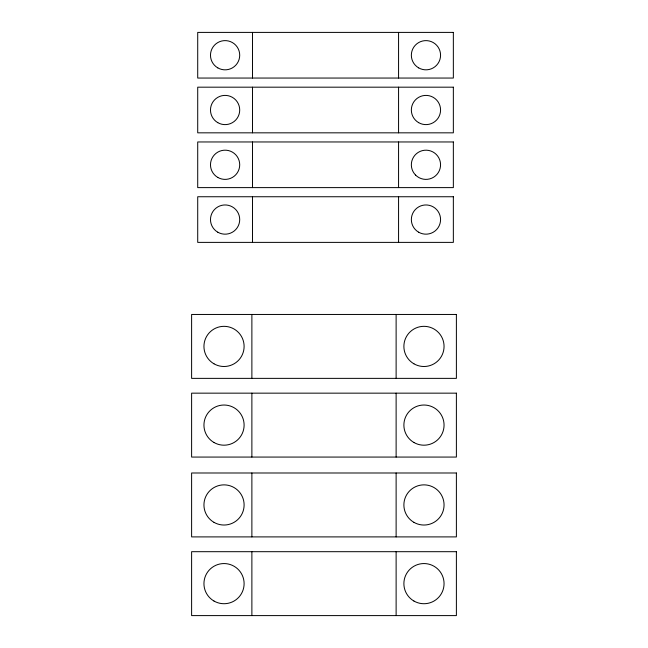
<?xml version="1.0" encoding="UTF-8"?>
<svg xmlns="http://www.w3.org/2000/svg" width="648" height="648" viewBox="0 0 648 648"><rect width="100%" height="100%" fill="white"/><g stroke="black" fill="none" stroke-linecap="round" stroke-linejoin="round"><path stroke-width="0.97" d="M398.569 32.4L398.569 78.052M398.569 87.18L398.569 132.832M398.569 141.961L398.569 187.612M398.569 196.741L398.569 242.384M396.122 314.458L396.122 378.367M396.122 393.158L396.122 457.067M396.122 472.991L396.122 536.9M396.122 551.691L396.122 615.6M252.493 32.4L252.493 78.052M252.493 87.18L252.493 132.832M252.493 141.961L252.493 187.612M252.493 196.741L252.493 242.384M251.878 314.458L251.878 378.367M251.878 393.158L251.878 457.067M251.878 472.991L251.878 536.9M251.878 551.691L251.878 615.6M453.349 32.4L197.713 32.4L197.713 78.052L453.349 78.052L453.349 32.4M453.349 87.18L197.713 87.18L197.713 132.832L453.349 132.832L453.349 87.18M453.349 141.961L197.713 141.961L197.713 187.612L453.349 187.612L453.349 141.961M453.349 196.741L197.713 196.741L197.713 242.384L453.349 242.384L453.349 196.741M456.386 314.458L191.614 314.458L191.614 378.367L456.386 378.367L456.386 314.458M456.386 393.158L191.614 393.158L191.614 457.067L456.386 457.067L456.386 393.158M456.386 472.991L191.614 472.991L191.614 536.9L456.386 536.9L456.386 472.991M456.386 551.691L191.614 551.691L191.614 615.6L456.386 615.6L456.386 551.691M213.986 522.345A20.088 20.088 0 0 0 244.11 504.946A20.088 20.088 0 0 0 213.986 487.555A20.088 20.088 0 0 0 213.986 522.345M413.926 522.345A20.088 20.088 0 0 0 444.058 504.946A20.088 20.088 0 0 0 413.926 487.555A20.088 20.088 0 0 0 413.926 522.345M213.986 601.036A20.088 20.088 0 0 0 244.11 583.645A20.088 20.088 0 0 0 213.986 566.247A20.088 20.088 0 0 0 213.986 601.036M413.926 601.036A20.088 20.088 0 0 0 444.058 583.645A20.088 20.088 0 0 0 413.926 566.247A20.088 20.088 0 0 0 413.926 601.036M213.986 363.812A20.088 20.088 0 0 0 244.11 346.413A20.088 20.088 0 0 0 213.986 329.022A20.088 20.088 0 0 0 213.986 363.812M413.926 363.812A20.088 20.088 0 0 0 444.058 346.413A20.088 20.088 0 0 0 413.926 329.022A20.088 20.088 0 0 0 413.926 363.812M213.986 442.503A20.088 20.088 0 0 0 244.11 425.112A20.088 20.088 0 0 0 213.986 407.714A20.088 20.088 0 0 0 213.986 442.503M413.926 442.503A20.088 20.088 0 0 0 444.058 425.112A20.088 20.088 0 0 0 413.926 407.714A20.088 20.088 0 0 0 413.926 442.503M217.793 67.878A14.604 14.604 0 0 0 239.711 55.226A14.604 14.604 0 0 0 217.793 42.574A14.604 14.604 0 0 0 217.793 67.878M418.657 67.878A14.604 14.604 0 0 0 440.567 55.226A14.604 14.604 0 0 0 418.657 42.574A14.604 14.604 0 0 0 418.657 67.878M217.793 122.658A14.604 14.604 0 0 0 239.711 110.006A14.604 14.604 0 0 0 217.793 97.354A14.604 14.604 0 0 0 217.793 122.658M418.657 122.658A14.604 14.604 0 0 0 440.567 110.006A14.604 14.604 0 0 0 418.657 97.354A14.604 14.604 0 0 0 418.657 122.658M217.793 177.431A14.604 14.604 0 0 0 239.711 164.786A14.604 14.604 0 0 0 217.793 152.134A14.604 14.604 0 0 0 217.793 177.431M415.627 175.114A14.604 14.604 0 0 0 440.065 168.561A14.604 14.604 0 0 0 422.18 150.676A14.604 14.604 0 0 0 415.627 175.114M217.793 232.211A14.604 14.604 0 0 0 239.711 219.567A14.604 14.604 0 0 0 217.793 206.915A14.604 14.604 0 0 0 217.793 232.211M418.657 232.211A14.604 14.604 0 0 0 440.567 219.567A14.604 14.604 0 0 0 418.657 206.915A14.604 14.604 0 0 0 418.657 232.211"/></g></svg>
